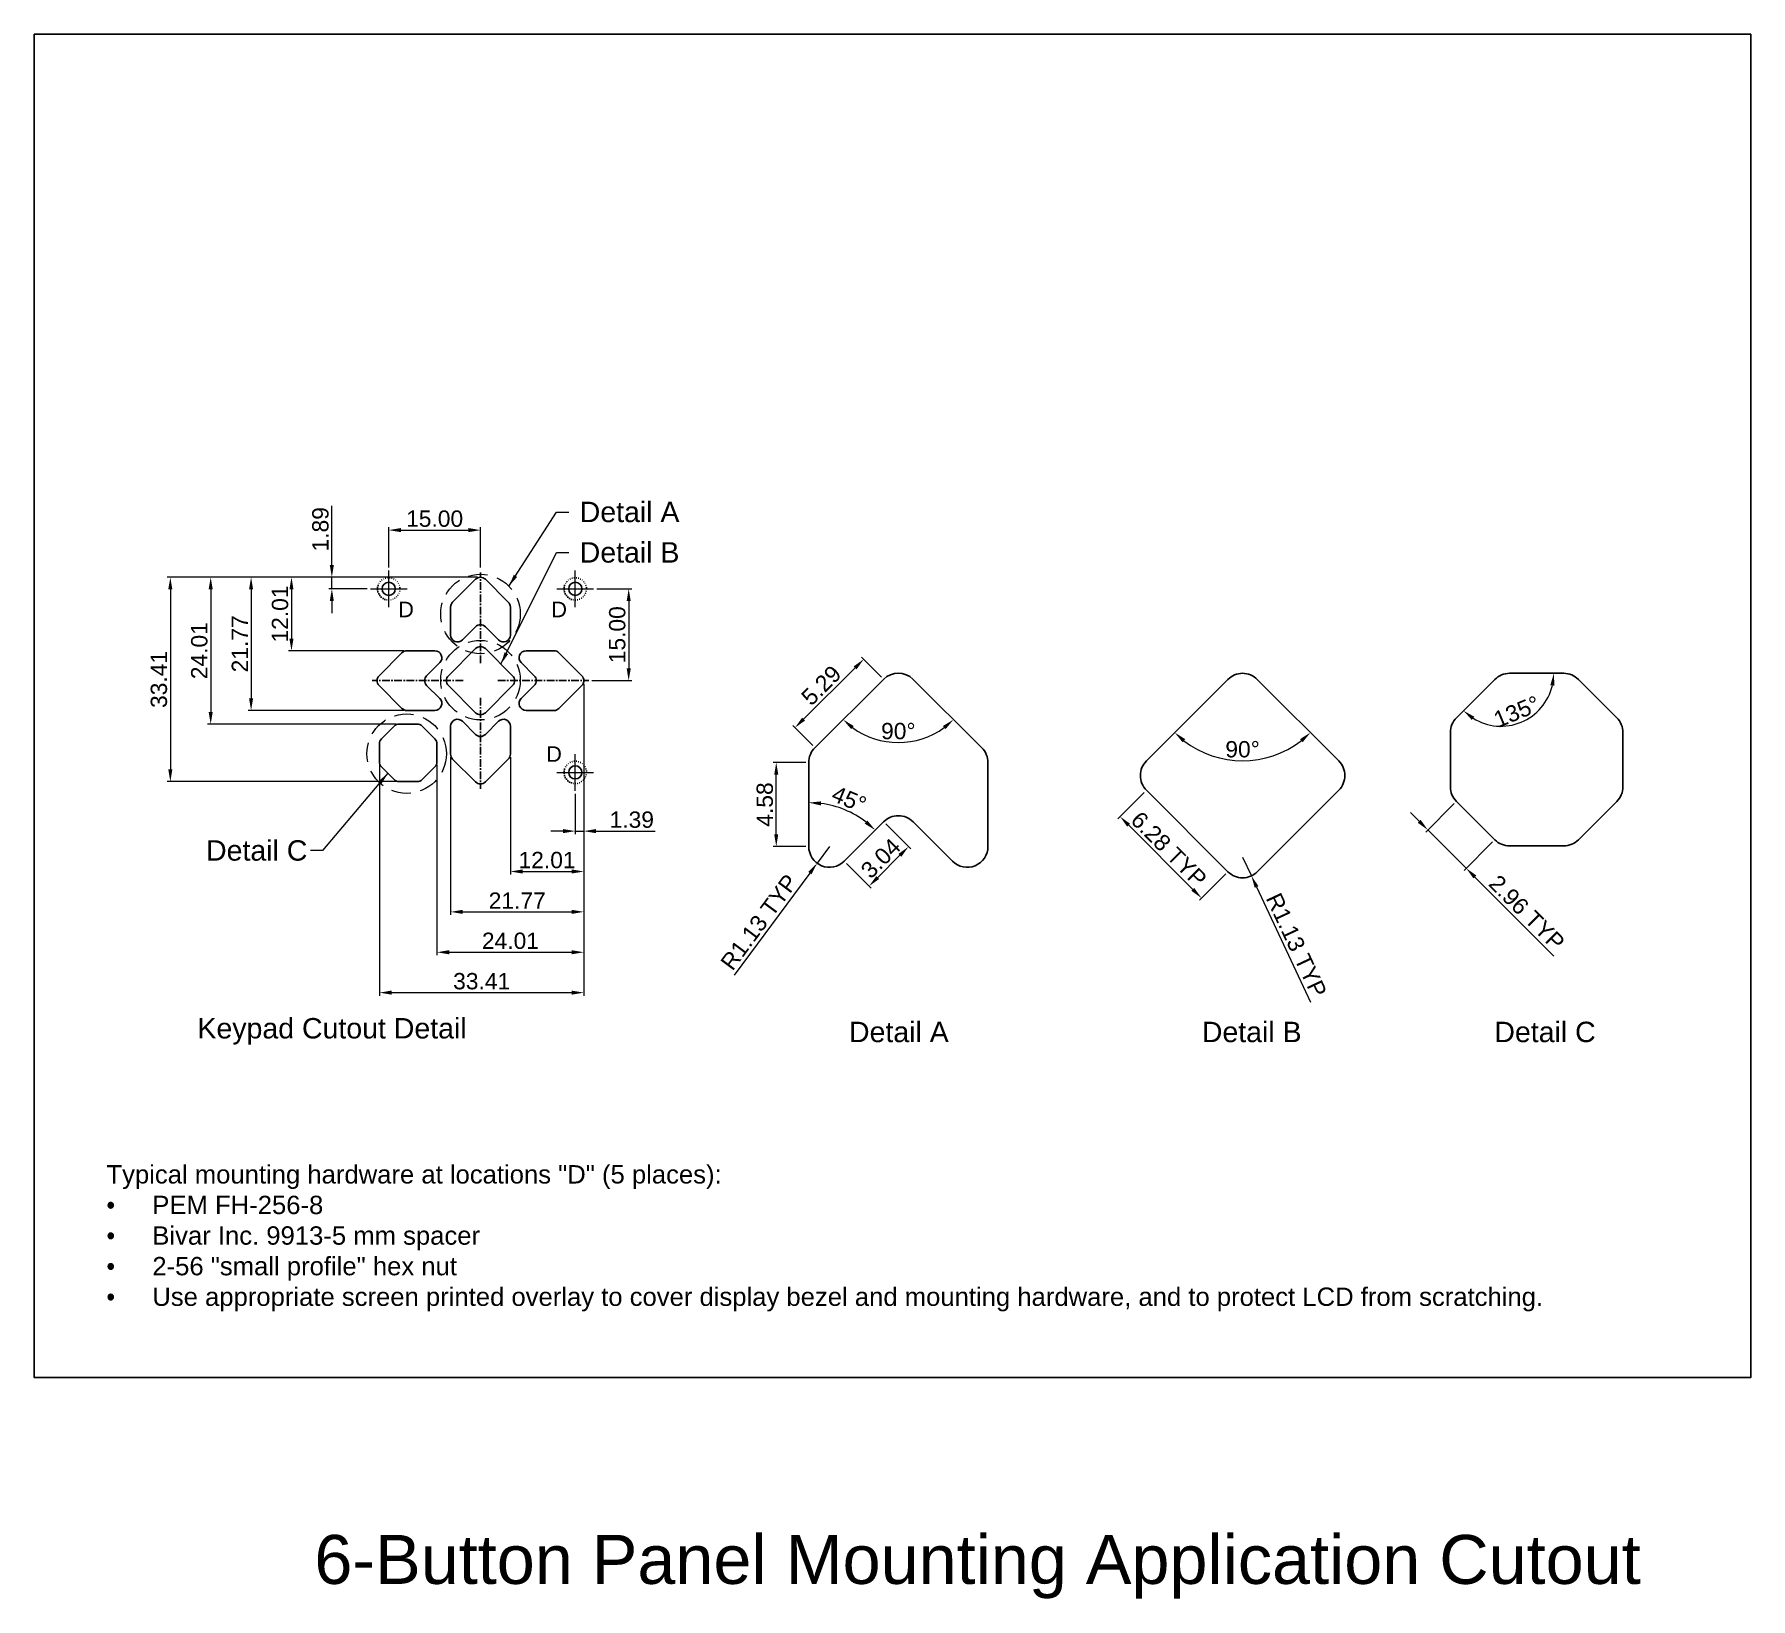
# Model space of a CAD drawing. Extents: x 365 to 1637, y -92 to 444.
# Drawn here: x 1356.7 to 1637.3, y -91.5 to 164.2 of the extents above; entities that cross this region are included whole.
import ezdxf

# ---------------------------------------------------------------- set-up
doc = ezdxf.new("R2010")
doc.units = 0
for name, pattern in [('CENTER', [2, 1.25, -0.25, 0.25, -0.25]), ('CENTER2', [28.575, 19.05, -3.175, 3.175, -3.175]), ('DOT', [0.25, 0, -0.25]), ('HIDDEN2', [4.7625, 3.175, -1.5875])]:
    doc.linetypes.add(name, pattern=pattern)
doc.layers.get('DEFPOINTS').update_dxf_attribs({"color": 252, "linetype": 'CONTINUOUS'})
for name, color, linetype, lineweight in [('-Dim_mm', 5, 'CONTINUOUS', 13), ('-Text', 7, 'CONTINUOUS', 9), ('CENTER', 1, 'CENTER2', 9), ('Detail Circle', 132, 'HIDDEN2', 20)]:
    doc.layers.add(name, color=color, linetype=linetype, lineweight=lineweight)
doc.layers.add('METAL', color=7, linetype='CONTINUOUS')
doc.layers.add('VIEWPORT', color=8, linetype='CONTINUOUS', plot=False)
doc.styles.add('ARIAL', font='arial.ttf')
doc.styles.get("Standard").update_dxf_attribs({"font": 'arial.ttf'})
doc.styles.add('STYLE1', font='arial.ttf')
doc.dimstyles.new('Cfontz_mmL3X', dxfattribs={"dimtxt": 2.6666, "dimasz": 2, "dimexe": 0.5, "dimexo": 0.5, "dimgap": 0.5, "dimtad": 1, "dimlfac": 0.333333, "dimzin": 4, "dimdsep": 46, "dimtxsty": 'STYLE1', "dimcen": 3, "dimclrd": 256, "dimclre": 256, "dimclrt": 256, "dimadec": 0, "dimazin": 0, "dimtp": 0.5, "dimtm": 0.5, "dimtfac": 1, "dimtmove": 0, "dimatfit": 1, "dimfxl": 0, "dimtolj": 1, "dimtzin": 0, "dimlwd": -1, "dimlwe": -1, "dimarcsym": 0})
doc.dimstyles.new('Cfontz_mmLO', dxfattribs={"dimtxt": 2.6666, "dimasz": 2, "dimexe": 0.5, "dimexo": 0.5, "dimgap": 0.5, "dimtad": 1, "dimzin": 4, "dimdsep": 46, "dimtxsty": 'STYLE1', "dimcen": 3, "dimclrd": 256, "dimclre": 256, "dimclrt": 256, "dimadec": 0, "dimazin": 0, "dimtp": 0.5, "dimtm": 0.5, "dimtfac": 1, "dimtmove": 0, "dimatfit": 1, "dimfxl": 0, "dimtolj": 1, "dimtzin": 0, "dimlwd": -1, "dimlwe": -1, "dimarcsym": 0})
doc.dimstyles.new('Cfontz_mmLTXT', dxfattribs={"dimtxt": 3.333333, "dimasz": 2, "dimexe": 0.5, "dimexo": 0.5, "dimgap": 0.5, "dimtad": 1, "dimzin": 4, "dimdsep": 46, "dimtxsty": 'STYLE1', "dimcen": 3, "dimclrd": 256, "dimclre": 256, "dimclrt": 256, "dimadec": 0, "dimazin": 0, "dimtp": 0.5, "dimtm": 0.5, "dimtfac": 1, "dimtmove": 0, "dimatfit": 1, "dimfxl": 0, "dimtolj": 1, "dimtzin": 0, "dimlwd": -1, "dimlwe": -1, "dimarcsym": 0})

# ---------------------------------------------------------------- blocks, each defined once
blk = doc.blocks.new('*D49')
at = {"layer": '-Dim_mm', "transparency": 16777216}
for p, q in [((1414.66, 77.05), (1414.66, 83.65)), ((1416.66, 83.15), (1427.66, 83.15)), ((1429.66, 77.05), (1429.66, 83.65))]:
    blk.add_line(p, q, dxfattribs=at)
for points in [[(1416.66, 83.49), (1416.66, 82.82), (1414.66, 83.15)], [(1427.66, 83.49), (1427.66, 82.82), (1429.66, 83.15)]]:
    blk.add_solid(points, dxfattribs=at)
at = {"layer": 'DEFPOINTS', "color": 0, "transparency": 16777216}
for p in [(1429.66, 83.15), (1414.66, 76.55), (1429.66, 76.55)]:
    blk.add_point(p, dxfattribs=at)
at = {"layer": '-Dim_mm', "transparency": 16777216, "insert": (1422.16, 85.01), "char_height": 2.667, "attachment_point": 5, "style": 'STYLE1'}
blk.add_mtext('\\A1;15.00', dxfattribs=at)
blk = doc.blocks.new('*D50')
at = {"layer": '-Dim_mm', "transparency": 16777216}
for p, q in [((1448.66, 73.55), (1454.38, 73.55)), ((1453.88, 71.55), (1453.88, 60.55)), ((1447.85, 58.55), (1454.38, 58.55))]:
    blk.add_line(p, q, dxfattribs=at)
for points in [[(1453.55, 71.55), (1454.22, 71.55), (1453.88, 73.55)], [(1453.55, 60.55), (1454.22, 60.55), (1453.88, 58.55)]]:
    blk.add_solid(points, dxfattribs=at)
at = {"layer": 'DEFPOINTS', "color": 0, "transparency": 16777216}
for p in [(1448.16, 73.55), (1447.35, 58.55), (1453.88, 58.55)]:
    blk.add_point(p, dxfattribs=at)
at = {"layer": '-Dim_mm', "transparency": 16777216, "insert": (1452.02, 66.05), "char_height": 2.667, "attachment_point": 5, "rotation": 90, "style": 'STYLE1'}
blk.add_mtext('\\A1;15.00', dxfattribs=at)
blk = doc.blocks.new('*D51')
at = {"layer": '-Dim_mm', "transparency": 16777216}
for p, q in [((1405.36, 77.45), (1405.36, 87.13)), ((1429.16, 75.45), (1404.86, 75.45)), ((1411.16, 73.55), (1404.86, 73.55)), ((1405.36, 73.55), (1405.36, 75.45)), ((1405.36, 71.55), (1405.36, 69.55))]:
    blk.add_line(p, q, dxfattribs=at)
for points in [[(1405.02, 77.45), (1405.69, 77.45), (1405.36, 75.45)], [(1405.02, 71.55), (1405.69, 71.55), (1405.36, 73.55)]]:
    blk.add_solid(points, dxfattribs=at)
at = {"layer": 'DEFPOINTS', "color": 0, "transparency": 16777216}
for p in [(1405.36, 73.55), (1411.66, 73.55), (1429.66, 75.45)]:
    blk.add_point(p, dxfattribs=at)
at = {"layer": '-Dim_mm', "transparency": 16777216, "insert": (1403.5, 83.29), "char_height": 2.667, "attachment_point": 5, "rotation": 90, "style": 'STYLE1'}
blk.add_mtext('\\A1;1.89', dxfattribs=at)
blk = doc.blocks.new('*D52')
at = {"layer": '-Dim_mm', "transparency": 16777216}
for p, q in [((1429.16, 75.45), (1398.26, 75.45)), ((1398.76, 73.45), (1398.76, 65.43)), ((1417.12, 63.43), (1398.26, 63.43))]:
    blk.add_line(p, q, dxfattribs=at)
for points in [[(1398.42, 73.45), (1399.09, 73.45), (1398.76, 75.45)], [(1398.42, 65.43), (1399.09, 65.43), (1398.76, 63.43)]]:
    blk.add_solid(points, dxfattribs=at)
at = {"layer": 'DEFPOINTS', "color": 0, "transparency": 16777216}
for p in [(1429.66, 75.45), (1398.76, 63.43), (1417.62, 63.43)]:
    blk.add_point(p, dxfattribs=at)
at = {"layer": '-Dim_mm', "transparency": 16777216, "insert": (1396.9, 69.44), "char_height": 2.667, "attachment_point": 5, "rotation": 90, "style": 'STYLE1'}
blk.add_mtext('\\A1;12.01', dxfattribs=at)
blk = doc.blocks.new('*D53')
at = {"layer": '-Dim_mm', "transparency": 16777216}
for p, q in [((1429.16, 75.45), (1391.66, 75.45)), ((1392.16, 73.45), (1392.16, 55.67)), ((1417.12, 53.67), (1391.66, 53.67))]:
    blk.add_line(p, q, dxfattribs=at)
for points in [[(1391.82, 73.45), (1392.49, 73.45), (1392.16, 75.45)], [(1391.82, 55.67), (1392.49, 55.67), (1392.16, 53.67)]]:
    blk.add_solid(points, dxfattribs=at)
at = {"layer": 'DEFPOINTS', "color": 0, "transparency": 16777216}
for p in [(1429.66, 75.45), (1392.16, 53.67), (1417.62, 53.67)]:
    blk.add_point(p, dxfattribs=at)
at = {"layer": '-Dim_mm', "transparency": 16777216, "insert": (1390.32, 64.56), "char_height": 2.667, "attachment_point": 5, "rotation": 90, "style": 'STYLE1'}
blk.add_mtext('\\A1;21.77', dxfattribs=at)
blk = doc.blocks.new('*D54')
at = {"layer": '-Dim_mm', "transparency": 16777216}
for p, q in [((1429.16, 75.45), (1385.06, 75.45)), ((1385.56, 73.45), (1385.56, 53.44)), ((1415.86, 51.44), (1385.06, 51.44))]:
    blk.add_line(p, q, dxfattribs=at)
for points in [[(1385.22, 73.45), (1385.89, 73.45), (1385.56, 75.45)], [(1385.22, 53.44), (1385.89, 53.44), (1385.56, 51.44)]]:
    blk.add_solid(points, dxfattribs=at)
at = {"layer": 'DEFPOINTS', "color": 0, "transparency": 16777216}
for p in [(1429.66, 75.45), (1385.56, 51.44), (1416.36, 51.44)]:
    blk.add_point(p, dxfattribs=at)
at = {"layer": '-Dim_mm', "transparency": 16777216, "insert": (1383.7, 63.44), "char_height": 2.667, "attachment_point": 5, "rotation": 90, "style": 'STYLE1'}
blk.add_mtext('\\A1;24.01', dxfattribs=at)
blk = doc.blocks.new('*D55')
at = {"layer": '-Dim_mm', "transparency": 16777216}
for p, q in [((1429.16, 75.45), (1378.46, 75.45)), ((1378.96, 73.45), (1378.96, 44.04)), ((1415.86, 42.04), (1378.46, 42.04))]:
    blk.add_line(p, q, dxfattribs=at)
for points in [[(1378.62, 73.45), (1379.29, 73.45), (1378.96, 75.45)], [(1378.62, 44.04), (1379.29, 44.04), (1378.96, 42.04)]]:
    blk.add_solid(points, dxfattribs=at)
at = {"layer": 'DEFPOINTS', "color": 0, "transparency": 16777216}
for p in [(1429.66, 75.45), (1378.96, 42.04), (1416.36, 42.04)]:
    blk.add_point(p, dxfattribs=at)
at = {"layer": '-Dim_mm', "transparency": 16777216, "insert": (1377.1, 58.74), "char_height": 2.667, "attachment_point": 5, "rotation": 90, "style": 'STYLE1'}
blk.add_mtext('\\A1;33.41', dxfattribs=at)
blk = doc.blocks.new('*D56')
at = {"layer": '-Dim_mm', "transparency": 16777216}
for p, q in [((1446.55, 58.05), (1446.55, 33.45)), ((1445.16, 40.05), (1445.16, 33.45)), ((1443.16, 33.95), (1441.16, 33.95)), ((1445.16, 33.95), (1446.55, 33.95)), ((1448.55, 33.95), (1458.23, 33.95))]:
    blk.add_line(p, q, dxfattribs=at)
for points in [[(1443.16, 34.29), (1443.16, 33.62), (1445.16, 33.95)], [(1448.55, 34.29), (1448.55, 33.62), (1446.55, 33.95)]]:
    blk.add_solid(points, dxfattribs=at)
at = {"layer": 'DEFPOINTS', "color": 0, "transparency": 16777216}
for p in [(1446.55, 58.55), (1445.16, 40.55), (1446.55, 33.95)]:
    blk.add_point(p, dxfattribs=at)
at = {"layer": '-Dim_mm', "transparency": 16777216, "insert": (1454.39, 35.81), "char_height": 2.667, "attachment_point": 5, "style": 'STYLE1'}
blk.add_mtext('\\A1;1.39', dxfattribs=at)
blk = doc.blocks.new('*D57')
at = {"layer": '-Dim_mm', "transparency": 16777216}
for p, q in [((1446.55, 58.05), (1446.55, 26.85)), ((1434.54, 46.02), (1434.54, 26.85)), ((1436.54, 27.35), (1444.55, 27.35))]:
    blk.add_line(p, q, dxfattribs=at)
for points in [[(1436.54, 27.69), (1436.54, 27.02), (1434.54, 27.35)], [(1444.55, 27.69), (1444.55, 27.02), (1446.55, 27.35)]]:
    blk.add_solid(points, dxfattribs=at)
at = {"layer": 'DEFPOINTS', "color": 0, "transparency": 16777216}
for p in [(1446.55, 58.55), (1434.54, 46.52), (1446.55, 27.35)]:
    blk.add_point(p, dxfattribs=at)
at = {"layer": '-Dim_mm', "transparency": 16777216, "insert": (1440.54, 29.21), "char_height": 2.667, "attachment_point": 5, "style": 'STYLE1'}
blk.add_mtext('\\A1;12.01', dxfattribs=at)
blk = doc.blocks.new('*D58')
at = {"layer": '-Dim_mm', "transparency": 16777216}
for p, q in [((1446.55, 58.05), (1446.55, 20.25)), ((1424.77, 46.02), (1424.77, 20.25)), ((1426.77, 20.75), (1444.55, 20.75))]:
    blk.add_line(p, q, dxfattribs=at)
for points in [[(1426.77, 21.09), (1426.77, 20.42), (1424.77, 20.75)], [(1444.55, 21.09), (1444.55, 20.42), (1446.55, 20.75)]]:
    blk.add_solid(points, dxfattribs=at)
at = {"layer": 'DEFPOINTS', "color": 0, "transparency": 16777216}
for p in [(1446.55, 58.55), (1424.77, 46.52), (1446.55, 20.75)]:
    blk.add_point(p, dxfattribs=at)
at = {"layer": '-Dim_mm', "transparency": 16777216, "insert": (1435.66, 22.59), "char_height": 2.667, "attachment_point": 5, "style": 'STYLE1'}
blk.add_mtext('\\A1;21.77', dxfattribs=at)
blk = doc.blocks.new('*D59')
at = {"layer": '-Dim_mm', "transparency": 16777216}
for p, q in [((1446.55, 58.05), (1446.55, 13.65)), ((1422.54, 44.76), (1422.54, 13.65)), ((1424.54, 14.15), (1444.55, 14.15))]:
    blk.add_line(p, q, dxfattribs=at)
for points in [[(1424.54, 14.49), (1424.54, 13.82), (1422.54, 14.15)], [(1444.55, 14.49), (1444.55, 13.82), (1446.55, 14.15)]]:
    blk.add_solid(points, dxfattribs=at)
at = {"layer": 'DEFPOINTS', "color": 0, "transparency": 16777216}
for p in [(1446.55, 58.55), (1422.54, 45.26), (1446.55, 14.15)]:
    blk.add_point(p, dxfattribs=at)
at = {"layer": '-Dim_mm', "transparency": 16777216, "insert": (1434.55, 16.01), "char_height": 2.667, "attachment_point": 5, "style": 'STYLE1'}
blk.add_mtext('\\A1;24.01', dxfattribs=at)
blk = doc.blocks.new('*D60')
at = {"layer": '-Dim_mm', "transparency": 16777216}
for p, q in [((1446.55, 58.05), (1446.55, 7.05)), ((1413.14, 44.76), (1413.14, 7.05)), ((1415.14, 7.55), (1444.55, 7.55))]:
    blk.add_line(p, q, dxfattribs=at)
for points in [[(1415.14, 7.89), (1415.14, 7.22), (1413.14, 7.55)], [(1444.55, 7.89), (1444.55, 7.22), (1446.55, 7.55)]]:
    blk.add_solid(points, dxfattribs=at)
at = {"layer": 'DEFPOINTS', "color": 0, "transparency": 16777216}
for p in [(1446.55, 58.55), (1413.14, 45.26), (1446.55, 7.55)]:
    blk.add_point(p, dxfattribs=at)
at = {"layer": '-Dim_mm', "transparency": 16777216, "insert": (1429.85, 9.41), "char_height": 2.667, "attachment_point": 5, "style": 'STYLE1'}
blk.add_mtext('\\A1;33.41', dxfattribs=at)
blk = doc.blocks.new('*D61')
at = {"layer": '-Dim_mm', "transparency": 16777216}
blk.add_arc((1497.96, 61.16), 12.73, 233.8699, 306.1301, dxfattribs=at)
for points in [[(1490.24, 50.63), (1490.67, 51.13), (1488.94, 52.18)], [(1505.25, 51.13), (1505.68, 50.63), (1506.98, 52.18)]]:
    blk.add_solid(points, dxfattribs=at)
at = {"layer": 'DEFPOINTS', "color": 0, "transparency": 16777216}
for p in [(1495.57, 58.78), (1500.35, 58.78), (1494.66, 48.87), (1484.32, 47.59), (1511.6, 47.59)]:
    blk.add_point(p, dxfattribs=at)
at = {"layer": '-Dim_mm', "transparency": 16777216, "insert": (1497.96, 50.29), "char_height": 2.667, "attachment_point": 5, "style": 'STYLE1'}
blk.add_mtext('\\A1;90°', dxfattribs=at)
blk = doc.blocks.new('*D62')
at = {"layer": '-Dim_mm', "transparency": 16777216}
blk.add_arc((1483.32, 23.24), 15.37, 52.4608, 82.5392, dxfattribs=at)
for points in [[(1485.29, 38.15), (1485.34, 38.81), (1483.32, 38.61)], [(1492.9, 35.68), (1492.46, 35.18), (1494.19, 34.11)]]:
    blk.add_solid(points, dxfattribs=at)
at = {"layer": 'DEFPOINTS', "color": 0, "transparency": 16777216}
for p in [(1483.32, 45.18), (1491, 36.55), (1495.56, 35.48), (1483.32, 31.43), (1489.11, 29.03)]:
    blk.add_point(p, dxfattribs=at)
at = {"layer": '-Dim_mm', "transparency": 16777216, "insert": (1489.91, 39.15), "char_height": 2.667, "attachment_point": 5, "rotation": 337.5, "style": 'STYLE1'}
blk.add_mtext('\\A1;45°', dxfattribs=at)
blk = doc.blocks.new('*D63')
at = {"layer": '-Dim_mm', "transparency": 16777216}
for p, q in [((1482.82, 45.18), (1477.5, 45.18)), ((1478, 33.43), (1478, 43.18)), ((1482.82, 31.43), (1477.5, 31.43))]:
    blk.add_line(p, q, dxfattribs=at)
for points in [[(1477.67, 43.18), (1478.33, 43.18), (1478, 45.18)], [(1477.67, 33.43), (1478.33, 33.43), (1478, 31.43)]]:
    blk.add_solid(points, dxfattribs=at)
at = {"layer": 'DEFPOINTS', "color": 0, "transparency": 16777216}
for p in [(1478, 45.18), (1483.32, 45.18), (1483.32, 31.43)]:
    blk.add_point(p, dxfattribs=at)
at = {"layer": '-Dim_mm', "transparency": 16777216, "insert": (1476.14, 38.3), "char_height": 2.667, "attachment_point": 5, "rotation": 90, "style": 'STYLE1'}
blk.add_mtext('\\A1;4.58', dxfattribs=at)
blk = doc.blocks.new('*D64')
at = {"layer": '-Dim_mm', "transparency": 16777216}
for p, q in [((1495.21, 59.13), (1491.96, 62.41)), ((1482.48, 52.27), (1490.89, 60.64)), ((1483.96, 47.94), (1480.71, 51.21))]:
    blk.add_line(p, q, dxfattribs=at)
for points in [[(1490.66, 60.88), (1491.13, 60.4), (1492.31, 62.05)], [(1482.24, 52.5), (1482.72, 52.03), (1481.06, 50.86)]]:
    blk.add_solid(points, dxfattribs=at)
at = {"layer": 'DEFPOINTS', "color": 0, "transparency": 16777216}
for p in [(1492.31, 62.05), (1495.57, 58.78), (1484.32, 47.59)]:
    blk.add_point(p, dxfattribs=at)
at = {"layer": '-Dim_mm', "transparency": 16777216, "insert": (1485.37, 57.77), "char_height": 2.667, "attachment_point": 5, "rotation": 44.8577, "style": 'STYLE1'}
blk.add_mtext('\\A1;5.29', dxfattribs=at)
blk = doc.blocks.new('*D65')
at = {"layer": '-Dim_mm', "transparency": 16777216}
for p, q in [((1495.91, 35.13), (1499.98, 31.06)), ((1489.46, 28.68), (1493.53, 24.61)), ((1494.59, 26.38), (1498.22, 30))]:
    blk.add_line(p, q, dxfattribs=at)
for points in [[(1497.98, 30.23), (1498.45, 29.76), (1499.63, 31.41)], [(1494.36, 26.61), (1494.83, 26.14), (1493.18, 24.96)]]:
    blk.add_solid(points, dxfattribs=at)
at = {"layer": 'DEFPOINTS', "color": 0, "transparency": 16777216}
for p in [(1495.56, 35.48), (1499.63, 31.41), (1489.11, 29.03)]:
    blk.add_point(p, dxfattribs=at)
at = {"layer": '-Dim_mm', "transparency": 16777216, "insert": (1495.09, 29.5), "char_height": 2.667, "attachment_point": 5, "rotation": 45, "style": 'STYLE1'}
blk.add_mtext('\\A1;3.04', dxfattribs=at)
blk = doc.blocks.new('*D66')
at = {"layer": '-Dim_mm', "transparency": 16777216}
for p, q in [((1486.71, 31.43), (1484.69, 28.7)), ((1483.5, 27.1), (1471.12, 10.42))]:
    blk.add_line(p, q, dxfattribs=at)
blk.add_solid([(1483.23, 27.3), (1483.77, 26.9), (1484.69, 28.7)], dxfattribs=at)
at = {"layer": 'DEFPOINTS', "color": 0, "transparency": 16777216}
for p in [(1486.71, 31.43), (1484.69, 28.7)]:
    blk.add_point(p, dxfattribs=at)
at = {"layer": '-Dim_mm', "transparency": 16777216, "insert": (1475.22, 19.07), "char_height": 2.6666, "attachment_point": 5, "rotation": 53.429, "style": 'STYLE1'}
blk.add_mtext('\\A1;R1.13 TYP', dxfattribs=at)
blk = doc.blocks.new('*D67')
at = {"layer": '-Dim_mm', "transparency": 16777216}
blk.add_arc((1554.23, 61.15), 15.69, 232.307, 307.693, dxfattribs=at)
for points in [[(1544.42, 48.48), (1544.86, 48.98), (1543.14, 50.06)], [(1563.61, 48.98), (1564.05, 48.48), (1565.33, 50.06)]]:
    blk.add_solid(points, dxfattribs=at)
at = {"layer": 'DEFPOINTS', "color": 0, "transparency": 16777216}
for p in [(1551.84, 58.75), (1556.63, 58.75), (1538.52, 45.44), (1550.17, 45.99), (1569.95, 45.44)]:
    blk.add_point(p, dxfattribs=at)
at = {"layer": '-Dim_mm', "transparency": 16777216, "insert": (1554.23, 47.32), "char_height": 2.667, "attachment_point": 5, "style": 'STYLE1'}
blk.add_mtext('\\A1;90°', dxfattribs=at)
blk = doc.blocks.new('*D68')
at = {"layer": '-Dim_mm', "transparency": 16777216}
for p, q in [((1538.16, 40.28), (1533.85, 35.97)), ((1546.11, 24.42), (1535.62, 34.91)), ((1551.48, 26.97), (1547.17, 22.65))]:
    blk.add_line(p, q, dxfattribs=at)
for points in [[(1535.86, 35.15), (1535.38, 34.67), (1534.21, 36.32)], [(1546.34, 24.66), (1545.87, 24.19), (1547.52, 23.01)]]:
    blk.add_solid(points, dxfattribs=at)
at = {"layer": 'DEFPOINTS', "color": 0, "transparency": 16777216}
for p in [(1538.52, 40.64), (1534.21, 36.32), (1551.84, 27.32)]:
    blk.add_point(p, dxfattribs=at)
at = {"layer": '-Dim_mm', "transparency": 16777216, "insert": (1542.18, 30.98), "char_height": 2.6666, "attachment_point": 5, "rotation": 315, "style": 'STYLE1'}
blk.add_mtext('\\A1;6.28 TYP', dxfattribs=at)
blk = doc.blocks.new('*D69')
at = {"layer": '-Dim_mm', "transparency": 16777216}
for p, q in [((1554.23, 29.72), (1555.67, 26.64)), ((1556.52, 24.83), (1565.31, 6.02))]:
    blk.add_line(p, q, dxfattribs=at)
blk.add_solid([(1556.82, 24.97), (1556.22, 24.69), (1555.67, 26.64)], dxfattribs=at)
at = {"layer": 'DEFPOINTS', "color": 0, "transparency": 16777216}
for p in [(1554.23, 29.72), (1555.67, 26.64)]:
    blk.add_point(p, dxfattribs=at)
at = {"layer": '-Dim_mm', "transparency": 16777216, "insert": (1563.03, 15.31), "char_height": 2.6666, "attachment_point": 5, "rotation": 295.0507, "style": 'STYLE1'}
blk.add_mtext('\\A1;R1.13 TYP', dxfattribs=at)
blk = doc.blocks.new('*D70')
at = {"layer": '-Dim_mm', "transparency": 16777216}
for p, q in [((1583.11, 35.56), (1581.69, 36.97)), ((1588.84, 38.45), (1584.17, 33.79)), ((1584.52, 34.14), (1590.8, 27.87)), ((1595.11, 32.18), (1590.44, 27.51)), ((1592.21, 26.45), (1605.12, 13.54))]:
    blk.add_line(p, q, dxfattribs=at)
for points in [[(1583.34, 35.79), (1582.87, 35.32), (1584.52, 34.14)], [(1592.45, 26.69), (1591.97, 26.22), (1590.8, 27.87)]]:
    blk.add_solid(points, dxfattribs=at)
at = {"layer": 'DEFPOINTS', "color": 0, "transparency": 16777216}
for p in [(1589.19, 38.81), (1595.46, 32.53), (1590.8, 27.87)]:
    blk.add_point(p, dxfattribs=at)
at = {"layer": '-Dim_mm', "transparency": 16777216, "insert": (1600.69, 20.61), "char_height": 2.6666, "attachment_point": 5, "rotation": 315, "style": 'STYLE1'}
blk.add_mtext('\\A1;2.96 TYP', dxfattribs=at)
blk = doc.blocks.new('*D71')
at = {"layer": '-Dim_mm', "transparency": 16777216}
blk.add_arc((1596.46, 59.75), 8.65, 238.2767, 346.7233, dxfattribs=at)
for points in [[(1604.54, 57.8), (1605.21, 57.72), (1605.11, 59.75)], [(1591.7, 52.13), (1592.11, 52.65), (1590.34, 53.63)]]:
    blk.add_solid(points, dxfattribs=at)
at = {"layer": 'DEFPOINTS', "color": 0, "transparency": 16777216}
for p in [(1492.21, 59.75), (1623.72, 59.75), (1595.46, 58.75), (1589.19, 52.48), (1596.46, 51.1)]:
    blk.add_point(p, dxfattribs=at)
at = {"layer": '-Dim_mm', "transparency": 16777216, "insert": (1599.05, 53.48), "char_height": 2.667, "attachment_point": 5, "rotation": 22.5, "style": 'STYLE1'}
blk.add_mtext('\\A1;135°', dxfattribs=at)

msp = doc.modelspace()

# ---------------------------------------------------------------- linework, layer by layer
at = {"layer": 'CENTER'}
for p, q in [((1414.656, 70.552), (1414.656, 76.552)), ((1445.156, 70.552), (1445.156, 76.552)), ((1411.656, 73.552), (1417.656, 73.552)), ((1442.156, 73.552), (1448.156, 73.552)), ((1445.156, 40.552), (1445.156, 46.552)), ((1442.156, 43.552), (1448.156, 43.552))]:
    msp.add_line(p, q, dxfattribs=at)
at = {"layer": 'Detail Circle'}
for centre in [(1429.656, 69.445), (1429.656, 58.626), (1417.586, 46.61)]:
    msp.add_circle(centre, 6.497, dxfattribs=at)
at = {"layer": 'METAL', "linetype": 'CENTER'}
for p, q in [((1429.656, 61.384), (1429.656, 76.25)), ((1426.824, 58.552), (1411.958, 58.552)), ((1432.488, 58.552), (1447.354, 58.552)), ((1429.656, 55.72), (1429.656, 40.854))]:
    msp.add_line(p, q, dxfattribs=at)
at = {"layer": 'METAL', "linetype": 'Continuous'}
for points in [[(1430.455, 67.35, 0.4142136), (1428.856, 67.35), (1426.705, 65.2, -0.6681786), (1424.775, 66), (1424.775, 70.583, -0.1995577), (1425.108, 71.385), (1428.858, 75.116, -0.41276), (1430.453, 75.116), (1434.203, 71.385, -0.1995577), (1434.537, 70.583), (1434.537, 66, -0.6681786), (1432.606, 65.2)], [(1420.857, 59.352, 0.4142136), (1420.857, 57.752), (1423.008, 55.602, -0.6681786), (1422.208, 53.671), (1417.624, 53.671, -0.1995577), (1416.823, 54.004), (1413.091, 57.754, -0.41276), (1413.091, 59.35), (1416.823, 63.1, -0.1995577), (1417.624, 63.433), (1422.208, 63.433, -0.6681786), (1423.008, 61.502)], [(1428.856, 63.791, -0.4142136), (1430.455, 63.791), (1434.895, 59.352, -0.4142136), (1434.895, 57.752), (1430.455, 53.313, -0.4142136), (1428.856, 53.313), (1424.417, 57.752, -0.4142136), (1424.417, 59.352)], [(1438.454, 57.752, 0.4142136), (1438.454, 59.352), (1436.304, 61.502, -0.6681786), (1437.103, 63.433), (1441.687, 63.433, -0.1995577), (1442.489, 63.1), (1446.22, 59.35, -0.41276), (1446.22, 57.754), (1442.489, 54.004, -0.1995577), (1441.687, 53.671), (1437.103, 53.671, -0.6681786), (1436.304, 55.602)], [(1500.36, 35.482, 0.4142136), (1495.561, 35.482), (1489.11, 29.03, -0.6681786), (1483.318, 31.43), (1483.318, 45.18, -0.1995577), (1484.317, 47.585), (1495.567, 58.779, -0.41276), (1500.354, 58.779), (1511.604, 47.585, -0.1995577), (1512.604, 45.18), (1512.604, 31.43, -0.6681786), (1506.811, 29.03)], [(1551.836, 58.753, -0.4142136), (1556.634, 58.753), (1569.952, 45.435, -0.4142136), (1569.952, 40.637), (1556.634, 27.319, -0.4142136), (1551.836, 27.319), (1538.518, 40.637, -0.4142136), (1538.518, 45.435)], [(1616.401, 50.08, 0.1989124), (1615.407, 52.479), (1609.133, 58.753, 0.1989124), (1606.734, 59.747), (1597.862, 59.747, 0.1989124), (1595.463, 58.753), (1589.189, 52.479, 0.1989124), (1588.195, 50.08), (1588.195, 41.208, 0.1989124), (1589.189, 38.808), (1595.463, 32.535, 0.1989124), (1597.862, 31.541), (1606.734, 31.541, 0.1989124), (1609.133, 32.535), (1615.407, 38.808, 0.1989124), (1616.401, 41.208)], [(1422.543, 48.217, 0.1989124), (1422.211, 49.016), (1420.12, 51.108, 0.1989124), (1419.32, 51.439), (1416.363, 51.439, 0.1989124), (1415.563, 51.108), (1413.472, 49.016, 0.1989124), (1413.141, 48.217), (1413.141, 45.259, 0.1989124), (1413.472, 44.459), (1415.563, 42.368, 0.1989124), (1416.363, 42.037), (1419.32, 42.037, 0.1989124), (1420.12, 42.368), (1422.211, 44.459, 0.1989124), (1422.543, 45.259)], [(1428.856, 49.753, 0.4142136), (1430.455, 49.753), (1432.606, 51.904, -0.6681786), (1434.537, 51.104), (1434.537, 46.521, -0.1995577), (1434.203, 45.719), (1430.453, 41.987, -0.41276), (1428.858, 41.987), (1425.108, 45.719, -0.1995577), (1424.775, 46.521), (1424.775, 51.104, -0.6681786), (1426.705, 51.904)]]:
    msp.add_lwpolyline(points, format="xyb", close=True, dxfattribs=at)
at = {"layer": 'METAL', "linetype": 'DOT'}
for centre in [(1414.656, 73.552), (1445.156, 73.552), (1445.156, 43.552)]:
    msp.add_circle(centre, 1.829, dxfattribs=at)
at = {"layer": 'METAL', "linetype": 'Continuous'}
for centre in [(1414.656, 73.552), (1445.156, 73.552), (1445.156, 43.552)]:
    msp.add_circle(centre, 1.08, dxfattribs=at)
at = {"layer": 'VIEWPORT'}
msp.add_lwpolyline([(1356.726, 164.189), (1637.285, 164.189), (1637.285, -55.375), (1356.726, -55.375)], close=True, dxfattribs=at)

# ---------------------------------------------------------------- texts
at = {"layer": '-Text', "linetype": 'Continuous', "style": 'ARIAL'}
for p in [(1416.205, 68.91), (1441.237, 68.91), (1440.403, 45.281)]:
    msp.add_text('D', height=2.54, dxfattribs=at).set_placement(p)
at = {"layer": '-Text', "style": 'STYLE1'}
for s, insert, char_height, attachment_point in [(' Detail A', (1444.586, 86.103), 3.3333, 4), (' Detail B', (1444.586, 79.487), 3.3333, 4), (' Detail C', (1401.357, 30.769), 3.3333, 6), ('Keypad Cutout Detail ', (1383.394, 1.227), 3.33333, 4), (' Detail A', (1488.603, 1.105), 3.3333, 4), (' Detail B', (1546.283, 1.105), 3.3333, 4), (' Detail C', (1594.096, 1.105), 3.3333, 4)]:
    msp.add_mtext(s, dxfattribs=dict(at, insert=insert, char_height=char_height, attachment_point=attachment_point))
at = {"layer": '-Text', "insert": (1368.516, -20.646), "char_height": 3, "width": 247.99708, "attachment_point": 1}
msp.add_mtext('{\\C7;Typical mounting hardware at locations "D" (5 places):\\P\\pi-7.5,l7.5,t7.5;{\\fSymbol|b0|i0|c2|p18;·^I}PEM FH-256-8\\P{\\fSymbol|b0|i0|c2|p18;·^I}Bivar Inc. 9913-5 mm spacer\\P{\\fSymbol|b0|i0|c2|p18;·^I}2-56 "small profile" hex nut\\P{\\fSymbol|b0|i0|c2|p18;·^I}Use appropriate screen printed overlay to cover display bezel and mounting hardware, and to protect LCD from scratching. }', dxfattribs=at)
at = {"layer": 'DEFPOINTS', "insert": (1510.905, -81.092), "char_height": 8, "width": 285.2267, "attachment_point": 2}
msp.add_mtext('6-Button Panel Mounting Application Cutout', dxfattribs=at)

# ---------------------------------------------------------------- dimensions: what is measured, and where the dimension line sits
at = {"layer": '-Dim_mm'}
dim = msp.add_linear_dim(base=(1405.358, 73.552), p1=(1429.656, 75.446), p2=(1411.656, 73.552), angle=90, dimstyle='Cfontz_mmLO', dxfattribs=at)
dim.commit()
dim.dimension.update_dxf_attribs({"geometry": '*D51', "text_midpoint": (1405.358, 83.286), "dimtype": 160})
for base, p1, p2, picture, middle in [((1429.656, 83.152), (1414.656, 76.552), (1429.656, 76.552), '*D49', (1422.156, 85.013)), ((1446.549, 7.552), (1413.141, 45.259), (1446.549, 58.552), '*D60', (1429.845, 9.414)), ((1446.549, 14.152), (1422.543, 45.259), (1446.549, 58.552), '*D59', (1434.546, 16.013)), ((1446.549, 20.752), (1424.775, 46.521), (1446.549, 58.552), '*D58', (1435.662, 22.591)), ((1446.549, 27.352), (1434.537, 46.521), (1446.549, 58.552), '*D57', (1440.543, 29.213)), ((1446.549, 33.952), (1445.156, 40.552), (1446.549, 58.552), '*D56', (1454.39, 35.814))]:
    dim = msp.add_linear_dim(base=base, p1=p1, p2=p2, dimstyle='Cfontz_mmLO', dxfattribs=at)
    dim.commit()
    dim.dimension.update_dxf_attribs({"geometry": picture, "text_midpoint": middle})
for base, p1, p2, dimstyle, picture, middle in [((1378.958, 42.037), (1429.656, 75.446), (1416.363, 42.037), 'Cfontz_mmLO', '*D55', (1377.095, 58.741)), ((1385.558, 51.439), (1429.656, 75.446), (1416.363, 51.439), 'Cfontz_mmLO', '*D54', (1383.696, 63.442)), ((1392.1577, 53.6708), (1429.6557, 75.4455), (1417.6244, 53.6708), 'Cfontz_mmLO', '*D53', (1390.319, 64.5582)), ((1398.758, 63.433), (1429.656, 75.446), (1417.624, 63.433), 'Cfontz_mmLO', '*D52', (1396.896, 69.439)), ((1453.882, 58.552), (1448.156, 73.552), (1447.354, 58.552), 'Cfontz_mmLO', '*D50', (1452.021, 66.052)), ((1477.999, 45.18), (1483.318, 31.43), (1483.318, 45.18), 'Cfontz_mmL3X', '*D63', (1476.137, 38.305))]:
    dim = msp.add_linear_dim(base=base, p1=p1, p2=p2, angle=90, dimstyle=dimstyle, dxfattribs=at)
    dim.commit()
    dim.dimension.update_dxf_attribs({"geometry": picture, "text_midpoint": middle})
for p1, p2, distance, picture, middle in [((1484.317, 47.585), (1495.567, 58.779), 4.615, '*D64', (1485.374, 57.773)), ((1489.11, 29.03), (1495.561, 35.482), -5.754, '*D65', (1495.088, 29.504))]:
    dim = msp.add_aligned_dim(p1=p1, p2=p2, distance=distance, dimstyle='Cfontz_mmL3X', dxfattribs=at)
    dim.commit()
    dim.dimension.update_dxf_attribs({"geometry": picture, "text_midpoint": middle})
for base, line1, line2, picture, middle in [((1596.456, 51.096), ((1492.207, 59.747), (1623.723, 59.747)), ((1595.463, 58.753), (1589.189, 52.479)), '*D71', (1599.054, 53.476)), ((1494.656, 48.869), ((1500.354, 58.779), (1511.604, 47.585)), ((1484.317, 47.585), (1495.567, 58.779)), '*D61', (1497.961, 50.294)), ((1550.173, 45.994), ((1556.634, 58.753), (1569.952, 45.435)), ((1538.518, 45.435), (1551.836, 58.753)), '*D67', (1554.235, 47.321)), ((1491.003, 36.549), ((1495.561, 35.482), (1489.11, 29.03)), ((1483.318, 31.43), (1483.318, 45.18)), '*D62', (1489.91, 39.153))]:
    dim = msp.add_angular_dim_2l(base=base, line1=line1, line2=line2, dimstyle='Cfontz_mmL3X', dxfattribs=at)
    dim.commit()
    dim.dimension.update_dxf_attribs({"geometry": picture, "text_midpoint": middle})
for p1, p2, distance, picture, middle in [((1551.836, 27.319), (1538.518, 40.637), 6.098, '*D68', (1542.181, 30.982)), ((1589.189, 38.808), (1595.463, 32.535), -6.6, '*D70', (1600.689, 20.607))]:
    dim = msp.add_aligned_dim(p1=p1, p2=p2, distance=distance, text='<> TYP', dimstyle='Cfontz_mmL3X', dxfattribs=at)
    dim.commit()
    dim.dimension.update_dxf_attribs({"geometry": picture, "text_midpoint": middle})
for center, mpoint, picture, middle in [((1486.711, 31.43), (1484.689, 28.705), '*D66', (1475.219, 19.066)), ((1554.235, 29.718), (1555.671, 26.645), '*D69', (1563.025, 15.309))]:
    dim = msp.add_radius_dim(center=center, mpoint=mpoint, text='<> TYP', dimstyle='Cfontz_mmL3X', dxfattribs=at)
    dim.commit()
    dim.dimension.update_dxf_attribs({"geometry": picture, "text_midpoint": middle})

# ---------------------------------------------------------------- leaders
at = {"layer": '-Text', "annotation_type": 0, "has_hookline": 1}
for points, hookline_direction, text_width in [([(1434.297, 73.992), (1442.086, 86.103), (1444.086, 86.103)], 0, 17.606), ([(1432.999, 61.247), (1442.086, 79.487), (1444.086, 79.487)], 0, 17.351), ([(1414.518, 43.414), (1403.857, 30.769), (1401.857, 30.769)], 1, 17.672)]:
    msp.add_leader(points, dimstyle='Cfontz_mmLTXT', override={"dimgap": 0.5, "dimtad": 0}, dxfattribs=dict(at, hookline_direction=hookline_direction, text_width=text_width))

doc.saveas('drawing.dxf')
